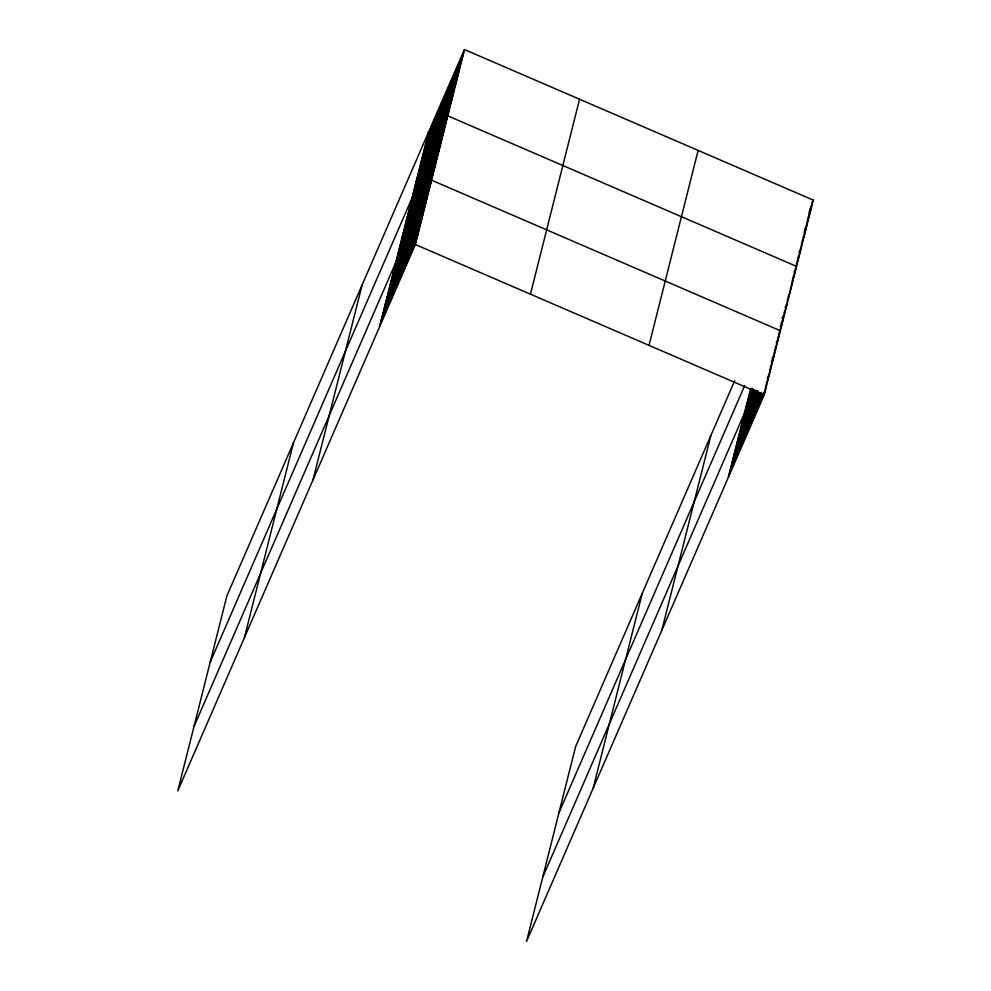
<?xml version="1.0" encoding="UTF-8"?>
<svg xmlns="http://www.w3.org/2000/svg" width="991" height="991" viewBox="0 0 991 991"><rect width="100%" height="100%" fill="white"/><g stroke="black" fill="none" stroke-linecap="round" stroke-linejoin="round"><path stroke-width="1.49" d="M244.381 637.721L293.485 442.766M313.007 479.892L362.111 284.937M379.615 326.708L428.719 131.753M464.457 49.55L226.877 595.95L177.773 790.905L415.353 244.504L464.457 49.55L813.227 200.095L764.123 395.05L526.543 941.45L575.647 746.496L734.665 380.779M530.445 294.191L579.549 99.224M649.031 345.376L698.135 150.421M593.138 788.266L642.255 593.312M661.765 630.437L710.881 435.483M728.373 477.253L750.794 388.261M427.889 135.073L463.627 52.87M427.047 138.381L462.797 56.177M426.217 141.701L461.955 59.497M425.374 145.008L461.125 62.805M424.544 148.328L460.282 66.124M423.714 151.635L459.452 69.432M422.872 154.955L458.622 72.752M422.042 158.263L457.78 76.059M421.2 161.583L456.95 79.379M420.37 164.89L456.108 82.687M419.54 168.21L455.278 86.006M418.697 171.53L454.448 89.326M417.868 174.837L453.605 92.634M417.025 178.157L452.776 95.954M416.195 181.464L451.933 99.261M415.365 184.784L451.103 102.581M414.523 188.092L450.273 105.888M413.693 191.412L449.431 109.208M412.851 194.719L448.601 112.516M210.179 662.236L447.771 115.836L796.529 266.381L794.064 272.054M411.215 201.26L446.953 119.056M410.398 204.468L446.148 122.265M409.593 207.689L445.331 125.485M408.775 210.91L444.525 128.706M407.97 214.118L443.708 131.914M407.165 217.339L442.903 135.135M406.347 220.559L442.097 138.356M405.542 223.768L441.28 141.564M404.724 226.989L440.475 144.785M403.919 230.209L439.657 148.006M403.114 233.418L438.852 151.214M402.296 236.638L438.047 154.435M401.491 239.859L437.229 157.656M400.674 243.068L436.424 160.876M399.869 246.288L435.606 164.085M399.051 249.509L434.801 167.306M398.246 252.73L433.984 170.526M397.441 255.938L433.178 173.735M396.623 259.159L432.373 176.955M193.976 726.564L431.556 180.176L780.326 330.721L778.48 334.97M395 265.588L430.751 183.385M394.195 268.809L429.933 186.605M393.39 272.029L429.128 189.826M392.572 275.238L428.323 193.034M391.767 278.459L427.505 196.255M390.95 281.679L426.7 199.476M390.144 284.888L425.882 202.684M389.339 288.108L425.077 205.905M388.522 291.329L424.259 209.126M387.716 294.538L423.454 212.334M386.899 297.758L422.649 215.555M386.094 300.979L421.832 218.776M385.276 304.187L421.026 221.984M384.471 307.408L420.209 225.205M383.666 310.629L419.404 228.425M382.848 313.837L418.598 231.634M382.043 317.058L417.781 234.855M381.225 320.279L416.976 238.075M380.42 323.5L416.158 241.296M812.001 202.932L813.227 200.095M809.932 209.076L812.397 203.415M809.09 212.396L811.555 206.723M808.879 214.291L810.725 210.042M808.037 217.599L809.895 213.35M807.207 220.919L809.052 216.67M806.364 224.239L808.222 219.977M804.915 228.971L807.38 223.297M804.085 232.278L806.55 226.605M804.481 232.761L805.72 229.924M803.032 237.493L804.878 233.232M802.202 240.801L804.048 236.552M801.36 244.12L803.206 239.872M801.137 246.016L802.376 243.179M799.08 252.16L801.546 246.499M799.477 252.643L800.703 249.806M798.028 257.375L799.873 253.126M797.185 260.695L799.031 256.434M796.355 264.002L798.201 259.753M796.132 265.898L797.371 263.061M558.949 812.781L744.737 385.511M794.485 272.438L795.723 269.602M793.06 277.071L794.906 272.81M792.255 280.28L794.101 276.031M792.057 282.088L793.295 279.251M791.252 285.297L792.478 282.46M790.434 288.517L791.673 285.681M789.629 291.738L790.855 288.901M788.204 296.371L790.05 292.11M787.387 299.579L789.232 295.33M787.201 301.388L788.427 298.551M785.157 307.433L787.003 303.184M785.578 307.817L786.804 304.98M784.154 312.45L785.999 308.201M749.444 393.613L751.289 389.364M782.11 318.507L785.182 311.422M748.639 396.834L752.33 388.336M782.531 318.879L784.377 314.63M747.821 400.054L752.751 388.72M781.106 323.524L783.571 317.851M747.016 403.275L752.553 390.516M780.289 326.733L782.754 321.072M746.198 406.483L753.594 389.475M780.71 327.117L781.949 324.28M745.393 409.704L754.015 389.859M779.285 331.75L781.131 327.501M542.746 877.109L754.436 390.243M743.77 416.133L754.869 390.627M777.662 338.191L779.508 333.93M742.965 419.354L755.291 391.011M776.238 342.824L778.703 337.151M742.148 422.575L755.712 391.395M776.659 343.196L777.898 340.371M741.342 425.783L756.752 390.355M775.235 347.841L777.08 343.58M740.525 429.004L757.174 390.739M774.429 351.049L776.275 346.8M739.72 432.225L757.595 391.123M773.612 354.27L775.457 350.021M738.914 435.433L758.016 391.507M772.187 358.903L774.652 353.23M738.097 438.654L758.437 391.879M771.382 362.124L773.847 356.45M737.292 441.875L758.858 392.263M771.803 362.508L773.03 359.671M736.474 445.083L759.279 392.647M770.379 367.141L772.224 362.879M735.669 448.304L759.701 393.031M769.561 370.349L771.407 366.1M734.864 451.524L760.122 393.415M769.363 372.158L770.602 369.321M734.046 454.733L761.162 392.374M767.331 378.203L769.796 372.529M733.241 457.953L761.583 392.758M767.752 378.587L768.979 375.75M732.423 461.174L761.385 394.554M766.316 383.22L768.174 378.971M731.618 464.383L762.426 393.526M765.51 386.44L767.356 382.179M730.801 467.603L762.847 393.91M765.312 388.237L766.551 385.4M729.995 470.824L765.733 388.621M729.19 474.045L764.928 391.841M415.353 244.504L764.123 395.05"/></g></svg>
